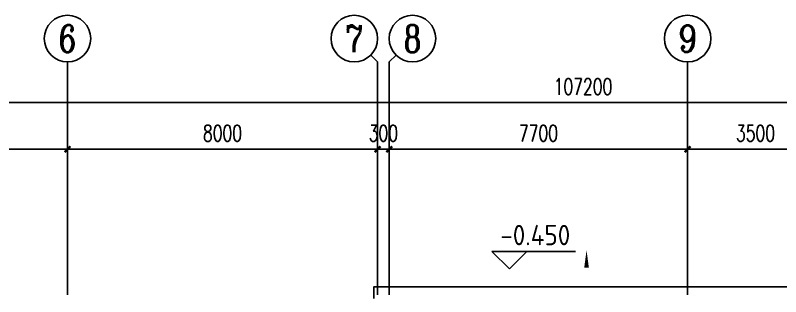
# Model space of a CAD drawing. Extents: x 1725663 to 4653551, y -550461 to 248782.
# Drawn here: x 2099204 to 2118950, y -26438 to -19188 of the extents above; entities that cross this region are included whole.
import ezdxf
from ezdxf.enums import TextEntityAlignment as Align

# ---------------------------------------------------------------- set-up
doc = ezdxf.new("R2010")
doc.units = 0
doc.header["$LTSCALE"] = 1000
for name, color, linetype in [('0-底图', 7, 'Continuous'), ('A-ANNO-IDEN-LEVL', 3, 'Continuous'), ('A-ANNO-TXT', 7, 'Continuous'), ('AXIS', 3, 'Continuous'), ('AXIS_TEXT', 7, 'Continuous'), ('DIM_SYMB', 3, 'Continuous'), ('E2-楼梯、坡道', 52, 'Continuous')]:
    doc.layers.add(name, color=color, linetype=linetype)
doc.styles.add('_TCH_AXIS', font='COMPLEX', dxfattribs={"bigfont": 'GBCBIG'})
doc.styles.add('A_DIM_T3', font='SIMPLEX', dxfattribs={"width": 0.7, "bigfont": 'HZ'})
doc.styles.add('COMPLEX', font='COMPLEX')
doc.styles.get("Standard").update_dxf_attribs({"font": 'geniso.shx', "bigfont": 'hztxt.shx'})
doc.dimstyles.new('_TCH_ARCH&&150', dxfattribs={"dimtxt": 420, "dimasz": 150, "dimexe": 375, "dimexo": 450, "dimgap": 202.5, "dimtad": 1, "dimdec": 0, "dimzin": 0, "dimdsep": 46, "dimtxsty": 'A_DIM_T3', "dimblk": 'ARCHTICK', "dimcen": 0.09, "dimclrt": 7, "dimazin": 2, "dimtfac": 1, "dimtdec": 0, "dimtix": 1, "dimtmove": 2, "dimatfit": 3, "dimfxl": 150, "dimtolj": 1, "dimtzin": 0, "dimarcsym": 0})

# ---------------------------------------------------------------- blocks, each defined once
blk = doc.blocks.new('_ArchTick')
at = {"color": 0, "linetype": 'ByBlock', "const_width": 0.4}
blk.add_lwpolyline([(-0.5, -0.5), (0.5, 0.5)], dxfattribs=at)
blk = doc.blocks.new('*D707')
at = {"layer": 'AXIS', "color": 0, "lineweight": -2, "transparency": 16777216}
for p, q in [((1497007, 55195), (1497007, 60070)), ((1604207, 55195), (1604207, 60070)), ((1497007, 59695), (1604207, 59695))]:
    blk.add_line(p, q, dxfattribs=at)
at = {"layer": 'Defpoints', "color": 0, "transparency": 16777216}
for p in [(1604207, 59695), (1497007, 54745), (1604207, 54745)]:
    blk.add_point(p, dxfattribs=at)
at = {"layer": 'AXIS', "color": 0, "lineweight": -2, "transparency": 16777216, "xscale": 150, "yscale": 150, "zscale": 150, "rotation": 180}
blk.add_blockref('_ArchTick', (1497007, 59695), dxfattribs=at)
at = {"layer": 'AXIS', "color": 0, "lineweight": -2, "transparency": 16777216, "xscale": 150, "yscale": 150, "zscale": 150}
blk.add_blockref('_ArchTick', (1604207, 59695), dxfattribs=at)
at = {"layer": 'AXIS', "color": 7, "transparency": 16777216, "insert": (1550607, 60108), "char_height": 420, "attachment_point": 5, "style": 'A_DIM_T3'}
blk.add_mtext('\\A1;107200', dxfattribs=at)
blk = doc.blocks.new('*D713')
at = {"layer": 'AXIS', "color": 0, "lineweight": -2, "transparency": 16777216}
for p, q in [((1529307, 55195), (1529307, 58870)), ((1537307, 55195), (1537307, 58870)), ((1529307, 58495), (1537307, 58495))]:
    blk.add_line(p, q, dxfattribs=at)
at = {"layer": 'Defpoints', "color": 0, "transparency": 16777216}
for p in [(1537307, 58495), (1529307, 54745), (1537307, 54745)]:
    blk.add_point(p, dxfattribs=at)
at = {"layer": 'AXIS', "color": 0, "lineweight": -2, "transparency": 16777216, "xscale": 150, "yscale": 150, "zscale": 150, "rotation": 180}
blk.add_blockref('_ArchTick', (1529307, 58495), dxfattribs=at)
at = {"layer": 'AXIS', "color": 0, "lineweight": -2, "transparency": 16777216, "xscale": 150, "yscale": 150, "zscale": 150}
blk.add_blockref('_ArchTick', (1537307, 58495), dxfattribs=at)
at = {"layer": 'AXIS', "color": 7, "transparency": 16777216, "insert": (1533307, 58908), "char_height": 420, "attachment_point": 5, "style": 'A_DIM_T3'}
blk.add_mtext('\\A1;8000', dxfattribs=at)
blk = doc.blocks.new('*D714')
at = {"layer": 'AXIS', "color": 0, "lineweight": -2, "transparency": 16777216}
for p, q in [((1537307, 55195), (1537307, 58870)), ((1545307, 55195), (1545307, 58870)), ((1537307, 58495), (1545307, 58495))]:
    blk.add_line(p, q, dxfattribs=at)
at = {"layer": 'Defpoints', "color": 0, "transparency": 16777216}
for p in [(1545307, 58495), (1537307, 54745), (1545307, 54745)]:
    blk.add_point(p, dxfattribs=at)
at = {"layer": 'AXIS', "color": 0, "lineweight": -2, "transparency": 16777216, "xscale": 150, "yscale": 150, "zscale": 150, "rotation": 180}
blk.add_blockref('_ArchTick', (1537307, 58495), dxfattribs=at)
at = {"layer": 'AXIS', "color": 0, "lineweight": -2, "transparency": 16777216, "xscale": 150, "yscale": 150, "zscale": 150}
blk.add_blockref('_ArchTick', (1545307, 58495), dxfattribs=at)
at = {"layer": 'AXIS', "color": 7, "transparency": 16777216, "insert": (1541307, 58908), "char_height": 420, "attachment_point": 5, "style": 'A_DIM_T3'}
blk.add_mtext('\\A1;8000', dxfattribs=at)
blk = doc.blocks.new('*D715')
at = {"layer": 'AXIS', "color": 0, "lineweight": -2, "transparency": 16777216}
for p, q in [((1545307, 55195), (1545307, 58870)), ((1545607, 55195), (1545607, 58870)), ((1545307, 58495), (1545157, 58495)), ((1545307, 58495), (1545607, 58495)), ((1545607, 58495), (1545757, 58495))]:
    blk.add_line(p, q, dxfattribs=at)
at = {"layer": 'Defpoints', "color": 0, "transparency": 16777216}
for p in [(1545607, 58495), (1545307, 54745), (1545607, 54745)]:
    blk.add_point(p, dxfattribs=at)
at = {"layer": 'AXIS', "color": 0, "lineweight": -2, "transparency": 16777216, "xscale": 150, "yscale": 150, "zscale": 150}
blk.add_blockref('_ArchTick', (1545307, 58495), dxfattribs=at)
at = {"layer": 'AXIS', "color": 0, "lineweight": -2, "transparency": 16777216, "xscale": 150, "yscale": 150, "zscale": 150, "rotation": 180}
blk.add_blockref('_ArchTick', (1545607, 58495), dxfattribs=at)
at = {"layer": 'AXIS', "color": 7, "transparency": 16777216, "insert": (1545457, 58908), "char_height": 420, "attachment_point": 5, "style": 'A_DIM_T3'}
blk.add_mtext('\\A1;300', dxfattribs=at)
blk = doc.blocks.new('*D716')
at = {"layer": 'AXIS', "color": 0, "lineweight": -2, "transparency": 16777216}
for p, q in [((1545607, 55195), (1545607, 58870)), ((1553307, 55195), (1553307, 58870)), ((1545607, 58495), (1553307, 58495))]:
    blk.add_line(p, q, dxfattribs=at)
at = {"layer": 'Defpoints', "color": 0, "transparency": 16777216}
for p in [(1553307, 58495), (1545607, 54745), (1553307, 54745)]:
    blk.add_point(p, dxfattribs=at)
at = {"layer": 'AXIS', "color": 0, "lineweight": -2, "transparency": 16777216, "xscale": 150, "yscale": 150, "zscale": 150, "rotation": 180}
blk.add_blockref('_ArchTick', (1545607, 58495), dxfattribs=at)
at = {"layer": 'AXIS', "color": 0, "lineweight": -2, "transparency": 16777216, "xscale": 150, "yscale": 150, "zscale": 150}
blk.add_blockref('_ArchTick', (1553307, 58495), dxfattribs=at)
at = {"layer": 'AXIS', "color": 7, "transparency": 16777216, "insert": (1549457, 58908), "char_height": 420, "attachment_point": 5, "style": 'A_DIM_T3'}
blk.add_mtext('\\A1;7700', dxfattribs=at)
blk = doc.blocks.new('*D717')
at = {"layer": 'AXIS', "color": 0, "lineweight": -2, "transparency": 16777216}
for p, q in [((1553307, 55195), (1553307, 58870)), ((1556807, 55195), (1556807, 58870)), ((1553307, 58495), (1556807, 58495))]:
    blk.add_line(p, q, dxfattribs=at)
at = {"layer": 'Defpoints', "color": 0, "transparency": 16777216}
for p in [(1556807, 58495), (1553307, 54745), (1556807, 54745)]:
    blk.add_point(p, dxfattribs=at)
at = {"layer": 'AXIS', "color": 0, "lineweight": -2, "transparency": 16777216, "xscale": 150, "yscale": 150, "zscale": 150, "rotation": 180}
blk.add_blockref('_ArchTick', (1553307, 58495), dxfattribs=at)
at = {"layer": 'AXIS', "color": 0, "lineweight": -2, "transparency": 16777216, "xscale": 150, "yscale": 150, "zscale": 150}
blk.add_blockref('_ArchTick', (1556807, 58495), dxfattribs=at)
at = {"layer": 'AXIS', "color": 7, "transparency": 16777216, "insert": (1555057, 58908), "char_height": 420, "attachment_point": 5, "style": 'A_DIM_T3'}
blk.add_mtext('\\A1;3500', dxfattribs=at)
blk = doc.blocks.new('_AXISO')
blk.add_circle((0, 0), 0.5)
at = {"layer": 'AXIS_TEXT', "style": 'COMPLEX', "width": 1.041667}
blk.add_attdef('A', text='', height=0.56, dxfattribs=at).set_placement((-0.25, -0.28), (0.25, -0.28), align=Align.FIT)
blk = doc.blocks.new('ghj')
at = {"layer": 'A-ANNO-IDEN-LEVL'}
for p, q in [((1548709, 55413.1), (1548259, 55863.1)), ((1548259, 55863.1), (1550409.9, 55863.1)), ((1548709, 55413.1), (1549159, 55863.1))]:
    blk.add_line(p, q, dxfattribs=at)
at = {"layer": 'AXIS'}
for p, q in [((1545131.3, 60921), (1545307, 60745.3)), ((1545782.7, 60921), (1545607, 60745.3)), ((1537307, 54745.3), (1537307, 60745.3)), ((1545307, 54745.3), (1545307, 60745.3)), ((1545607, 54745.3), (1545607, 60745.3)), ((1553307, 54745.3), (1553307, 60745.3))]:
    blk.add_line(p, q, dxfattribs=at)
at = {"layer": 'DIM_SYMB'}
blk.add_lwpolyline([(1550698.6, 54102.7, 0, 0, 0), (1550698.6, 55891, 0, 120, 0), (1550698.6, 55441, 0, 0, 0)], format="xyseb", dxfattribs=at)
at = {"layer": 'E2-楼梯、坡道'}
blk.add_lwpolyline([(1545207, 54645.3), (1545207, 54945.3), (1556807, 54945.3), (1556807, 54345.3)], dxfattribs=at)
at = {"layer": 'AXIS'}
ref = blk.add_blockref('_AXISO', (1537307, 61345.3), dxfattribs=dict(at, xscale=1200, yscale=1200, zscale=1200))
ref.add_attrib('A', '6', dxfattribs={"layer": 'AXIS_TEXT', "height": 698.9, "style": '_TCH_AXIS'}).set_placement((1537074, 60995.8), (1537540, 60995.8), align=Align.FIT)
ref = blk.add_blockref('_AXISO', (1544707, 61345.3), dxfattribs=dict(at, xscale=1200, yscale=1200, zscale=1200))
ref.add_attrib('A', '7', dxfattribs={"layer": 'AXIS_TEXT', "height": 698.9, "style": '_TCH_AXIS'}).set_placement((1544474, 60995.8), (1544940, 60995.8), align=Align.FIT)
ref = blk.add_blockref('_AXISO', (1546207, 61345.3), dxfattribs=dict(at, xscale=1200, yscale=1200, zscale=1200))
ref.add_attrib('A', '8', dxfattribs={"layer": 'AXIS_TEXT', "height": 698.9, "style": '_TCH_AXIS'}).set_placement((1545974, 60995.8), (1546440, 60995.8), align=Align.FIT)
ref = blk.add_blockref('_AXISO', (1553307, 61345.3), dxfattribs=dict(at, xscale=1200, yscale=1200, zscale=1200))
ref.add_attrib('A', '9', dxfattribs={"layer": 'AXIS_TEXT', "height": 698.9, "style": '_TCH_AXIS'}).set_placement((1553074, 60995.8), (1553540, 60995.8), align=Align.FIT)
at = {"layer": 'A-ANNO-TXT', "color": 7}
blk.add_text('-0.450', height=525, dxfattribs=at).set_placement((1548474.5, 56020.6))
at = {"layer": 'AXIS'}
for p1, p2, distance, picture, middle in [((1497007, 54745.3), (1604207, 54745.3), 4950, '*D707', (1550607, 60107.8)), ((1529307, 54745.3), (1537307, 54745.3), 3750, '*D713', (1533307, 58907.8)), ((1537307, 54745.3), (1545307, 54745.3), 3750, '*D714', (1541307, 58907.8)), ((1545307, 54745.3), (1545607, 54745.3), 3750, '*D715', (1545457, 58907.8)), ((1545607, 54745.3), (1553307, 54745.3), 3750, '*D716', (1549457, 58907.8)), ((1553307, 54745.3), (1556807, 54745.3), 3750, '*D717', (1555057, 58907.8))]:
    dim = blk.add_aligned_dim(p1=p1, p2=p2, distance=distance, dimstyle='_TCH_ARCH&&150', dxfattribs=at)
    dim.commit()
    dim.dimension.update_dxf_attribs({"geometry": picture, "text_midpoint": middle})

msp = doc.modelspace()

# ---------------------------------------------------------------- block references
at = {"layer": '0-底图'}
msp.add_blockref('ghj', (563243, -81133), dxfattribs=at)

doc.saveas('drawing.dxf')
